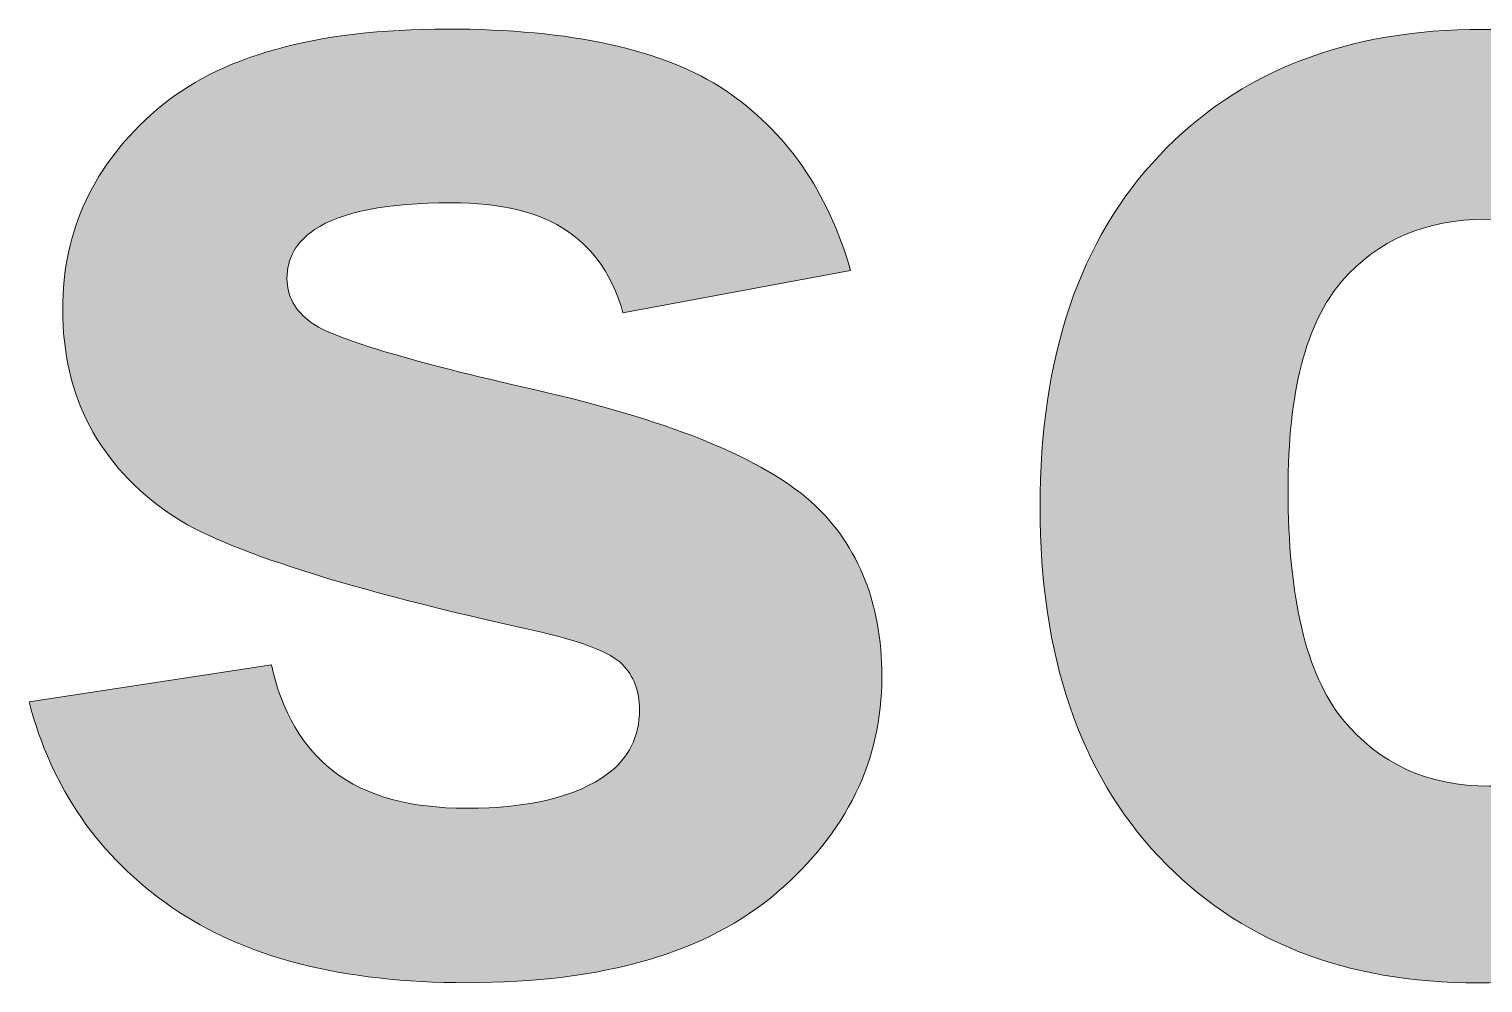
# Model space of a CAD drawing. Header units: inches. Extents: x 1117 to 1992, y -2324 to -585.
# Drawn here: x 1329.8 to 1337.29, y -2169.31 to -2164.39 of the extents above; entities that cross this region are included whole.
import ezdxf

# ---------------------------------------------------------------- set-up
doc = ezdxf.new("R2010")
doc.units = ezdxf.units.IN
doc.header["$MEASUREMENT"] = 0
doc.layers.add('Layer 1', color=7, linetype='Continuous')

# ---------------------------------------------------------------- blocks, each defined once
blk = doc.blocks.new('block 247')
at = {"layer": 'Layer 1', "true_color": 0x010101}
h = blk.add_hatch(color=18, dxfattribs=at)
h.dxf.hatch_style = 2
edge = h.paths.add_edge_path()
edge.add_spline(control_points=[(1329.7972, -2167.8625), (1329.7972, -2167.8625), (1331.0461, -2167.6723), (1331.0461, -2167.6723), (1331.0991, -2167.9152), (1331.2069, -2168.0982), (1331.3696, -2168.2239), (1331.5318, -2168.3486), (1331.7592, -2168.412), (1332.0524, -2168.412), (1332.3735, -2168.412), (1332.616, -2168.3534), (1332.7786, -2168.2349), (1332.8882, -2168.1522), (1332.9429, -2168.0417), (1332.9429, -2167.9028), (1332.9429, -2167.8084), (1332.9133, -2167.7302), (1332.854, -2167.6682), (1332.7917, -2167.6093), (1332.6535, -2167.5545), (1332.4375, -2167.5042), (1331.4329, -2167.2827), (1330.7973, -2167.0808), (1330.5286, -2166.8975), (1330.1565, -2166.6426), (1329.9705, -2166.2895), (1329.9705, -2165.8389), (1329.9705, -2165.4313), (1330.1314, -2165.0889), (1330.4532, -2164.8112), (1330.7749, -2164.5339), (1331.2741, -2164.394), (1331.9504, -2164.394), (1332.5933, -2164.394), (1333.0721, -2164.4997), (1333.3846, -2164.7096), (1333.6971, -2164.9194), (1333.9134, -2165.2294), (1334.0312, -2165.6394), (1334.0312, -2165.6394), (1332.8578, -2165.8564), (1332.8578, -2165.8564), (1332.8072, -2165.6728), (1332.7121, -2165.5333), (1332.5715, -2165.4361), (1332.4317, -2165.3393), (1332.2312, -2165.2897), (1331.9718, -2165.2897), (1331.6434, -2165.2897), (1331.4092, -2165.3355), (1331.2676, -2165.4282), (1331.1728, -2165.493), (1331.1263, -2165.577), (1331.1263, -2165.6804), (1331.1263, -2165.7693), (1331.167, -2165.8444), (1331.2504, -2165.9064), (1331.3627, -2165.9891), (1331.7502, -2166.1055), (1332.4138, -2166.2564), (1333.0766, -2166.407), (1333.5389, -2166.5913), (1333.8028, -2166.8097), (1334.0619, -2167.0316), (1334.1921, -2167.3402), (1334.1921, -2167.7357), (1334.1921, -2168.1667), (1334.0116, -2168.5367), (1333.6516, -2168.8461), (1333.2916, -2169.1561), (1332.7593, -2169.3112), (1332.0537, -2169.3112), (1331.413, -2169.3112), (1330.9055, -2169.1816), (1330.532, -2168.9215), (1330.1569, -2168.6618), (1329.9123, -2168.309), (1329.7972, -2167.8625)], knot_values=[0, 0, 0, 0, 1, 1, 1, 2, 2, 2, 3, 3, 3, 4, 4, 4, 5, 5, 5, 6, 6, 6, 7, 7, 7, 8, 8, 8, 9, 9, 9, 10, 10, 10, 11, 11, 11, 12, 12, 12, 13, 13, 13, 14, 14, 14, 15, 15, 15, 16, 16, 16, 17, 17, 17, 18, 18, 18, 19, 19, 19, 20, 20, 20, 21, 21, 21, 22, 22, 22, 23, 23, 23, 24, 24, 24, 25, 25, 25, 26, 26, 26, 26], degree=3, periodic=1)
h = blk.add_hatch(color=18, dxfattribs=at)
h.dxf.hatch_style = 2
edge = h.paths.add_edge_path()
edge.add_spline(control_points=[(1339.3818, -2165.8919), (1339.3818, -2165.8919), (1338.1547, -2166.1131), (1338.1547, -2166.1131), (1338.1133, -2165.8692), (1338.0189, -2165.6835), (1337.8735, -2165.5605), (1337.7271, -2165.4358), (1337.5373, -2165.3748), (1337.3041, -2165.3748), (1336.9944, -2165.3748), (1336.747, -2165.4816), (1336.5617, -2165.6959), (1336.3777, -2165.9088), (1336.2854, -2166.2678), (1336.2854, -2166.7697), (1336.2854, -2167.3278), (1336.3791, -2167.7219), (1336.5665, -2167.9524), (1336.7535, -2168.1826), (1337.0061, -2168.298), (1337.322, -2168.298), (1337.5583, -2168.298), (1337.7519, -2168.2311), (1337.9028, -2168.0968), (1338.0534, -2167.9624), (1338.1598, -2167.7312), (1338.2208, -2167.4036), (1338.2208, -2167.4036), (1339.4435, -2167.6117), (1339.4435, -2167.6117), (1339.317, -2168.1726), (1339.0728, -2168.5963), (1338.7135, -2168.8833), (1338.3531, -2169.1696), (1337.8694, -2169.3125), (1337.2655, -2169.3125), (1336.5772, -2169.3125), (1336.0287, -2169.0955), (1335.6201, -2168.6614), (1335.2108, -2168.2273), (1335.0072, -2167.6255), (1335.0072, -2166.859), (1335.0072, -2166.0824), (1335.2115, -2165.4778), (1335.6222, -2165.0455), (1336.0325, -2164.6117), (1336.5875, -2164.3954), (1337.2882, -2164.3954), (1337.8608, -2164.3954), (1338.3162, -2164.5197), (1338.6546, -2164.7664), (1338.9922, -2165.012), (1339.234, -2165.3872), (1339.3818, -2165.8919)], knot_values=[0, 0, 0, 0, 1, 1, 1, 2, 2, 2, 3, 3, 3, 4, 4, 4, 5, 5, 5, 6, 6, 6, 7, 7, 7, 8, 8, 8, 9, 9, 9, 10, 10, 10, 11, 11, 11, 12, 12, 12, 13, 13, 13, 14, 14, 14, 15, 15, 15, 16, 16, 16, 17, 17, 17, 18, 18, 18, 18], degree=3, periodic=1)
at = {"layer": 'Layer 1', "lineweight": 0}
for points, knots in [([(1329.7972, -2167.8625), (1329.7972, -2167.8625), (1331.0461, -2167.6723), (1331.0461, -2167.6723), (1331.0991, -2167.9152), (1331.2069, -2168.0982), (1331.3696, -2168.2239), (1331.5318, -2168.3486), (1331.7592, -2168.412), (1332.0524, -2168.412), (1332.3735, -2168.412), (1332.616, -2168.3534), (1332.7786, -2168.2349), (1332.8882, -2168.1522), (1332.9429, -2168.0417), (1332.9429, -2167.9028), (1332.9429, -2167.8084), (1332.9133, -2167.7302), (1332.854, -2167.6682), (1332.7917, -2167.6093), (1332.6535, -2167.5545), (1332.4375, -2167.5042), (1331.4329, -2167.2827), (1330.7973, -2167.0808), (1330.5286, -2166.8975), (1330.1565, -2166.6426), (1329.9705, -2166.2895), (1329.9705, -2165.8389), (1329.9705, -2165.4313), (1330.1314, -2165.0889), (1330.4532, -2164.8112), (1330.7749, -2164.5339), (1331.2741, -2164.394), (1331.9504, -2164.394), (1332.5933, -2164.394), (1333.0721, -2164.4997), (1333.3846, -2164.7096), (1333.6971, -2164.9194), (1333.9134, -2165.2294), (1334.0312, -2165.6394), (1334.0312, -2165.6394), (1332.8578, -2165.8564), (1332.8578, -2165.8564), (1332.8072, -2165.6728), (1332.7121, -2165.5333), (1332.5715, -2165.4361), (1332.4317, -2165.3393), (1332.2312, -2165.2897), (1331.9718, -2165.2897), (1331.6434, -2165.2897), (1331.4092, -2165.3355), (1331.2676, -2165.4282), (1331.1728, -2165.493), (1331.1263, -2165.577), (1331.1263, -2165.6804), (1331.1263, -2165.7693), (1331.167, -2165.8444), (1331.2504, -2165.9064), (1331.3627, -2165.9891), (1331.7502, -2166.1055), (1332.4138, -2166.2564), (1333.0766, -2166.407), (1333.5389, -2166.5913), (1333.8028, -2166.8097), (1334.0619, -2167.0316), (1334.1921, -2167.3402), (1334.1921, -2167.7357), (1334.1921, -2168.1667), (1334.0116, -2168.5367), (1333.6516, -2168.8461), (1333.2916, -2169.1561), (1332.7593, -2169.3112), (1332.0537, -2169.3112), (1331.413, -2169.3112), (1330.9055, -2169.1816), (1330.532, -2168.9215), (1330.1569, -2168.6618), (1329.9123, -2168.309), (1329.7972, -2167.8625)], [0, 0, 0, 0, 1, 1, 1, 2, 2, 2, 3, 3, 3, 4, 4, 4, 5, 5, 5, 6, 6, 6, 7, 7, 7, 8, 8, 8, 9, 9, 9, 10, 10, 10, 11, 11, 11, 12, 12, 12, 13, 13, 13, 14, 14, 14, 15, 15, 15, 16, 16, 16, 17, 17, 17, 18, 18, 18, 19, 19, 19, 20, 20, 20, 21, 21, 21, 22, 22, 22, 23, 23, 23, 24, 24, 24, 25, 25, 25, 26, 26, 26, 26]), ([(1339.3818, -2165.8919), (1339.3818, -2165.8919), (1338.1547, -2166.1131), (1338.1547, -2166.1131), (1338.1133, -2165.8692), (1338.0189, -2165.6835), (1337.8735, -2165.5605), (1337.7271, -2165.4358), (1337.5373, -2165.3748), (1337.3041, -2165.3748), (1336.9944, -2165.3748), (1336.747, -2165.4816), (1336.5617, -2165.6959), (1336.3777, -2165.9088), (1336.2854, -2166.2678), (1336.2854, -2166.7697), (1336.2854, -2167.3278), (1336.3791, -2167.7219), (1336.5665, -2167.9524), (1336.7535, -2168.1826), (1337.0061, -2168.298), (1337.322, -2168.298), (1337.5583, -2168.298), (1337.7519, -2168.2311), (1337.9028, -2168.0968), (1338.0534, -2167.9624), (1338.1598, -2167.7312), (1338.2208, -2167.4036), (1338.2208, -2167.4036), (1339.4435, -2167.6117), (1339.4435, -2167.6117), (1339.317, -2168.1726), (1339.0728, -2168.5963), (1338.7135, -2168.8833), (1338.3531, -2169.1696), (1337.8694, -2169.3125), (1337.2655, -2169.3125), (1336.5772, -2169.3125), (1336.0287, -2169.0955), (1335.6201, -2168.6614), (1335.2108, -2168.2273), (1335.0072, -2167.6255), (1335.0072, -2166.859), (1335.0072, -2166.0824), (1335.2115, -2165.4778), (1335.6222, -2165.0455), (1336.0325, -2164.6117), (1336.5875, -2164.3954), (1337.2882, -2164.3954), (1337.8608, -2164.3954), (1338.3162, -2164.5197), (1338.6546, -2164.7664), (1338.9922, -2165.012), (1339.234, -2165.3872), (1339.3818, -2165.8919)], [0, 0, 0, 0, 1, 1, 1, 2, 2, 2, 3, 3, 3, 4, 4, 4, 5, 5, 5, 6, 6, 6, 7, 7, 7, 8, 8, 8, 9, 9, 9, 10, 10, 10, 11, 11, 11, 12, 12, 12, 13, 13, 13, 14, 14, 14, 15, 15, 15, 16, 16, 16, 17, 17, 17, 18, 18, 18, 18])]:
    blk.add_open_spline(points, degree=3, knots=knots, dxfattribs=at)
blk = doc.blocks.new('block 245')
at = {"layer": 'Layer 1'}
blk.add_blockref('block 247', (0, 0), dxfattribs=at)

msp = doc.modelspace()

# ---------------------------------------------------------------- block references
at = {"layer": 'Layer 1'}
msp.add_blockref('block 245', (0, 0), dxfattribs=at)

doc.saveas('drawing.dxf')
